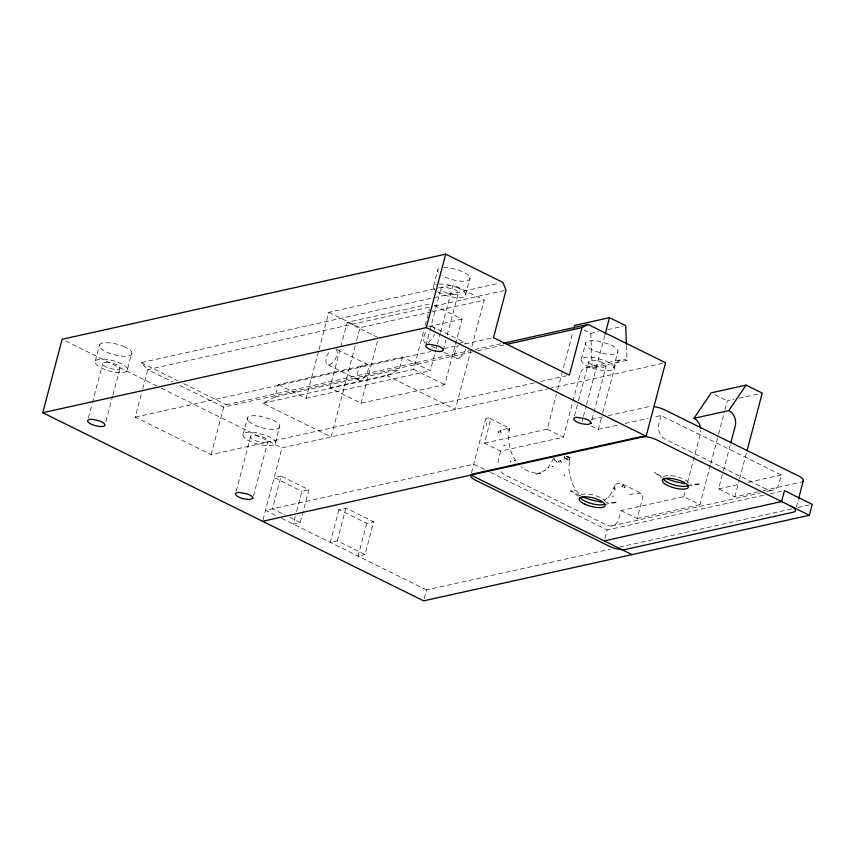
<?xml version="1.0" encoding="UTF-8"?>
<svg xmlns="http://www.w3.org/2000/svg" width="855" height="855" viewBox="0 0 855 855"><rect width="100%" height="100%" fill="white"/><g stroke="black" fill="none" stroke-linecap="round" stroke-linejoin="round"><path stroke-width="0.64" stroke-dasharray="4.28 3.21" d="M509.259 428.75L509.046 430.845L509.527 428.184L488.932 418.01M614.724 488.376L614.98 489.979L614.734 486.185L615.525 484.261L620.303 483.075L641.667 493.453M626.469 345.644L627.025 360.286L592.152 368.024A11.949 9.576 77.5 0 0 580.011 374.383L563.413 437.194L500.656 451.119L484.454 443.125L489.862 422.637A5.974 3.003 -63.7 0 0 487.82 417.945A11.949 3.869 14.8 0 0 485.576 419.335L486.837 425.843M508.084 429.68L509.206 428.804M509.591 428.27C506.876 439.684 509.687 452.979 516.954 462.138M566.416 456.292L569.761 457.991L568.799 469.427L571.781 482.615L575.821 490.193L580.62 495.74M95.279 361.077L99.608 344.693M88.354 418.02L92.041 404.073M92.372 402.801L102.76 363.482M105.945 421.536L112.646 396.164M112.978 394.892L120.021 368.259M127.502 368.729A16.833 5.451 14.8 0 0 106.512 359.367A16.833 5.451 14.8 0 0 96.626 364.807A16.833 5.451 14.8 0 0 120.309 372.684A16.801 5.44 14.8 0 0 127.042 371.188L131.852 352.324A16.833 5.451 14.8 0 0 123.152 346.2M534.225 382.944L211.142 454.636L135.229 417.144L142.357 390.169M142.7 388.886L147.787 369.617L141.118 362.648L432.598 297.968M211.142 454.636L223.689 407.108L226.276 404.714L469.619 350.721M243.162 434.116L247.49 417.732M236.237 491.059L250.643 436.52M355.242 345.687L331.131 436.937L262.966 403.261L275.107 396.912L278.367 384.568L402.555 357.005L430.332 370.728L435.751 350.197M253.486 495.847L267.893 441.298A8.967 2.907 14.8 0 0 262.538 436.894L253.924 435.291A8.967 2.907 14.8 0 0 250.889 437.739A8.967 2.907 14.8 0 0 258.21 441.629L264.623 442.516L267.893 441.298M275.609 443.104L275.406 441.746A16.886 5.472 14.8 0 0 266.685 435.623L255.581 432.555A16.886 5.472 14.8 0 0 242.895 435.345L243.557 436.809A16.886 5.472 14.8 0 0 261.074 444.931L264.783 445.508A16.886 5.472 14.8 0 0 275.609 443.104L279.735 425.363A16.886 5.472 14.8 0 0 271.014 419.228L259.909 416.171M262.945 520.022L282.011 447.838L547.457 388.94M295.253 516.538L293.265 524.104L300.233 522.555L308.89 489.776L281.124 476.064L272.467 508.832L285.196 515.127M278.367 384.568L306.133 398.28L318.68 350.807M319.022 349.524L328.854 312.31L437.525 288.188M296.589 511.493L301.922 491.326L308.89 489.776M434.393 305.449L462.085 319.129L444.76 384.675L361.077 403.239L329.934 387.86L340.461 348.017M340.803 346.735L347.248 322.314L430.931 303.739M356.599 340.536L359.998 327.689L431.155 311.904M361.077 403.239L377.718 340.269M338.943 509.612L330.287 542.391L337.265 540.841L365.032 554.553L373.688 521.785L345.922 508.062L338.943 509.612L366.72 523.335L373.688 521.785M337.265 540.841L345.922 508.062M262.966 403.261L387.155 375.708L399.296 369.36L402.555 357.005M366.72 523.335L358.063 556.103L365.032 554.553M433.496 286.03L437.824 269.646M329.934 387.86L413.617 369.296L423.802 330.735M425.159 325.595L429.573 308.879M425.897 345.516L429.584 331.558M429.915 330.297L440.977 288.434M436.093 348.915L437.108 345.057M437.45 343.774L440.165 333.514M440.496 332.232L453.043 284.747L484.187 300.137L455.33 409.385L387.155 375.708M443.147 350.293L445.829 340.151M447.176 335.075L458.237 293.212M437.664 291.865A16.833 5.451 14.8 0 0 458.515 297.636A16.801 5.44 14.8 0 0 465.259 296.14L470.068 277.276M424.294 598.425L426.538 589.929L610.278 549.156M471.458 472.794L485.512 419.57M500.656 451.119L498.486 459.317A11.949 9.576 77.5 0 0 498.283 465.387M484.454 443.125L547.211 429.199L556.359 394.604M557.706 389.474L572.946 331.815M581.379 359.068L585.707 342.684M574.442 416.022L578.13 402.064M578.472 400.792L588.86 361.473M583.099 417.614L582.084 421.462L584.681 420.884M583.441 416.332L586.145 406.082M586.487 404.8L604.763 335.609M592.034 419.527L606.11 366.25A8.967 2.907 14.8 0 0 600.755 361.857L594.086 360.308A8.967 2.907 14.8 0 0 588.871 362.253A8.967 2.907 14.8 0 0 596.427 366.581L602.828 367.468L606.11 366.25M613.826 368.056L613.623 366.699A16.865 5.461 14.8 0 0 604.891 360.586L593.798 357.508A16.865 5.461 14.8 0 0 581.133 360.318L581.774 361.761A16.865 5.461 14.8 0 0 599.28 369.884A16.865 5.461 14.8 0 0 613.815 368.056L617.951 350.315A16.886 5.472 14.8 0 0 609.252 344.202L598.126 341.124A16.886 5.472 14.8 0 0 585.461 343.934L586.103 345.377A16.865 5.461 14.8 0 0 603.619 353.5A16.865 5.461 14.8 0 0 618.144 351.662M591.339 426.036L598.286 429.456L602.348 414.077M602.689 412.794L614.884 366.645A11.949 9.576 77.5 0 1 627.025 360.286M604.891 538.479L607.136 529.982L764.915 494.97M710.452 464.917L699.956 504.642L683.754 496.637L620.997 510.563L618.828 518.761A11.949 9.576 77.5 0 1 606.687 525.109L504.856 474.814A11.949 9.576 77.5 0 1 500.613 471.062M661.043 415.53L658.884 423.727A11.949 9.576 77.5 0 0 665.254 439.224L767.074 489.52A11.949 9.576 77.5 0 0 779.215 483.171L781.385 474.974L661.043 415.53L653.359 417.24M620.997 510.563L637.189 518.568L642.607 498.08A5.974 3.003 -63.7 0 0 640.566 493.388A11.949 3.869 14.8 0 1 636.387 493.591L627.41 494.639M683.754 496.637L685.454 490.225M687.484 482.53L700.352 433.816A11.949 9.576 77.5 0 0 700.79 430.215M710.794 463.634L718.232 435.452M718.574 434.169L724.666 411.105M725.008 409.823L727.381 400.856L733.836 399.413M758.203 491.711L734.819 496.905L718.628 488.9L723.031 472.238M723.362 470.955L730.48 444.034M734.819 496.905L739.222 480.243M739.564 478.96L746.672 452.06M796.368 507.101L798.356 499.587M614.67 487.04L614.093 488.825L614.67 487.222M614.927 485.298L610.278 495.034L603.833 500.891M564.77 457.682L567.474 459.947L564.076 456.549L564.941 458.002M566.523 456.367C574.442 457.895 566.491 458.494 568.725 459.947L568.158 459.477M554.745 459.905L557.15 462.245L554.767 460.097L554.553 458.654L554.81 460.257M553.869 458.259L547.948 467.792L545.201 470.239L545.661 469.876L539.441 473.232L540.745 473.039L536.641 473.381L537.25 473.339L530.741 472.334L524.35 469.224L521.176 466.755M132.055 353.671L131.371 354.804A16.801 5.44 14.8 0 1 124.638 356.3A16.833 5.451 14.8 0 1 103.786 350.529A16.833 5.451 14.8 0 1 102.675 343.047A16.833 5.451 14.8 0 1 123.131 346.222M470.271 278.634L469.587 279.756A16.801 5.44 14.8 0 1 462.854 281.252A16.833 5.451 14.8 0 1 441.992 275.47M508.704 429.221L507.988 429.755M623.37 485.106L621.948 486.602L623.498 485.255L621.296 483.385M428.515 342.588L432.694 338.067A8.956 4.499 -63.7 0 0 434.479 333.813M459.659 357.967L463.838 353.446A8.956 4.499 -63.7 0 0 465.622 349.193M497.888 431.999L499.031 432.341C495.547 431.711 508.18 427.778 509.527 428.184M558.058 461.721L559.202 462.063C555.718 461.422 568.351 457.5 569.697 457.906M540.018 473.007L536.053 474.087L540.125 473.093M438.818 287.911L453.043 284.747M433.902 297.679L498.957 283.251M429.189 307.18L147.787 369.617L172.699 381.929M434.393 306.026L504.749 290.422M432.448 311.615L484.187 300.137M428.612 326.557L462.085 319.129M135.229 417.144L430.963 351.523M443.991 348.637L458.323 345.452M464.831 344.009L492.191 337.939M474.824 349.567L500.848 343.785M472.526 351.897L223.689 407.108L178.62 384.857M477.731 350.742L503.787 344.96M275.107 396.912L399.296 369.36M583.89 329.987L590.837 333.407L598.586 331.687M607.627 329.688L623.124 326.247M306.133 398.28L430.332 370.728M586.167 367.426L621.029 359.688M540.745 381.501L566.79 375.719M548.76 388.651L662.956 363.311M281.124 476.064L274.145 477.614L301.922 491.326M591.179 419.442L602.871 416.845M608.065 415.69L648.336 406.756A11.949 3.869 14.8 0 1 651.275 406.51M598.286 429.456L618.774 424.914M625.176 423.492L648.24 418.373M738.998 398.27L760.95 393.396M718.628 488.9L740.398 484.069M748.082 482.359L781.385 474.974M637.189 518.568L699.956 504.642M763.397 490.556L801.071 482.199M611.699 525.932L760.352 492.95M766.871 491.497L772.086 490.343M770.131 493.816L784.484 490.631M619.394 547.136L792.703 508.682M797.918 507.528L809.642 504.92M625.037 487.574L623.904 487.2L625.112 487.724L623.498 485.255M687.805 485.918L700.705 483.866L690.327 484.315M604.581 504.375L617.481 502.334L606.024 502.719M453 294.377L448.544 293.543M580.214 495.932L571.482 490.984L578.14 496.285M714.652 394.561L727.381 400.856M431.412 326.781A8.956 4.499 -63.7 0 1 432.694 326.76L463.838 342.139L465.622 343.742M431.572 346.04L438.497 349.449M444.258 352.303L456.955 358.566M328.854 312.31L359.998 327.689M347.248 322.314L378.402 337.693M547.211 429.199L563.413 437.194M413.617 369.296L444.76 384.675M337.276 349.577L367.158 364.358L368.281 366.934A8.956 4.499 -63.7 0 1 366.111 375.131L361.932 379.652A8.956 4.499 -63.7 0 1 357.443 373.197A8.956 4.499 -63.7 0 1 366.111 363.824M328.074 364.871L359.228 380.251M484.561 469.438L473.852 464.147L265.488 510.382L277.063 516.099M490.514 472.377L607.136 529.982M141.118 362.648L177.787 380.753M183.697 383.681L226.276 404.714M65.75 341.017L156.55 385.872M161.339 388.234L282.011 447.838M289.824 517.414L300.233 522.555M281.69 518.387L426.538 589.929M566.459 456.346L569.761 457.991M432.694 326.76L434.479 328.352L434.864 329.87M661.364 476.534L654.706 472.516L661.364 477.817M336.015 348.979L337.137 351.555A8.956 4.499 -63.7 0 1 334.968 359.741L330.789 364.273A8.956 4.499 -63.7 0 1 325.873 360.863A8.956 4.499 -63.7 0 1 330.789 350.144M247.886 420.414L247.245 418.971A16.886 5.472 14.8 0 1 259.888 416.15M560.549 460.482L561.243 462.331L560.73 460.396M500.378 430.77L501.073 432.609L500.56 430.674M465.943 295.018L465.74 293.66A16.833 5.451 14.8 0 0 457.03 287.547M127.523 368.708L127.726 370.065M590.837 333.407L592.152 368.024M663.63 476.737A13.434 4.35 14.8 0 1 677.684 476.898A13.434 4.35 14.8 0 1 689.119 483.802M579.936 495.857A13.434 4.35 14.8 0 1 580.406 495.205M581.261 494.682A13.434 4.35 14.8 0 1 594.471 495.366A13.434 4.35 14.8 0 1 605.586 501.415M459.659 357.967A8.956 4.499 -63.7 0 1 454.785 355.456A8.956 4.499 -63.7 0 1 458.237 345.377M459.659 343.838A8.956 4.499 -63.7 0 1 463.838 342.139M425.811 343.176A8.956 4.499 -63.7 0 1 423.642 338.206A8.956 4.499 -63.7 0 1 427.083 329.998M438.262 272.35A16.833 5.451 14.8 0 1 440.891 268.01M443.51 267.679A16.833 5.451 14.8 0 1 459.627 270.511A16.833 5.451 14.8 0 1 470.047 277.298M435.419 290.283A16.833 5.451 14.8 0 1 436.552 284.394M439.171 284.063A16.833 5.451 14.8 0 1 457.008 287.569M453 294.377A8.967 2.907 14.8 0 0 458.301 292.838A8.967 2.907 14.8 0 0 452.861 288.808L444.258 287.205A8.967 2.907 14.8 0 0 441.212 289.653A8.967 2.907 14.8 0 0 448.533 293.543M279.938 426.709A16.886 5.472 14.8 0 1 269.111 429.114L265.413 428.537A16.886 5.472 14.8 0 1 247.865 420.404M569.377 458.526L569.216 460.556L569.43 458.462M548.942 467.247L548.386 467.45L548.942 467.247M552.426 466.467L553.089 466.403L552.426 466.467M609.113 496.969L608.557 497.172L609.113 496.969M612.597 496.189L613.259 496.124L612.597 496.189M514.945 460.3L514.389 460.375L514.945 460.3M575.116 490.022L574.56 490.097L575.116 490.022M510.905 461.155L510.243 461.337L510.905 461.155M571.076 490.866L570.413 491.059L571.076 490.866M504.536 445.305L503.862 445.455L504.536 445.305M564.706 475.027L564.022 475.177L564.706 475.027M107.997 362.317L106.041 362.253A8.967 2.907 14.8 0 0 102.995 364.7A8.967 2.907 14.8 0 0 110.316 368.591L114.784 369.413A8.967 2.907 14.8 0 0 120.085 367.885A8.967 2.907 14.8 0 0 114.645 363.856L107.997 362.317"/><path stroke-width="1.28" d="M604.25 540.905L781.588 501.554L784.484 490.631L812.25 504.343L809.364 515.266L423.653 600.851L42.75 412.719L62.159 339.253L445.701 254.149L502.868 282.374L506.053 290.134L493.495 337.65L569.398 375.142L581.956 327.625L588.026 324.44L665.553 362.734L646.134 436.2L262.603 521.304M42.75 412.719L426.292 327.615L445.701 254.149M573.962 327.967L574.635 325.413L609.508 317.675L625.7 325.67L626.416 344.309M605.105 334.326L609.508 317.675M730.822 442.751L735.225 426.079A11.949 9.576 77.5 0 0 728.845 410.582L746.041 385.113L762.243 393.118L747.014 450.777M798.688 498.337L803.315 480.82M700.651 428.355A11.949 9.576 77.5 0 0 693.982 418.319L711.178 392.851L746.041 385.113M252.813 498.38L249.542 499.598L243.13 498.711A8.967 2.907 14.8 0 1 235.809 494.821A8.967 2.907 14.8 0 1 238.834 492.373L247.437 493.976A8.967 2.907 14.8 0 1 252.834 498.38M503.445 343.208L588.026 324.44M506.395 344.383L581.956 327.625M693.982 418.319L728.845 410.582M429.167 344.287L437.771 345.89A8.967 2.907 14.8 0 1 443.211 349.919A8.967 2.907 14.8 0 1 437.92 351.458L433.464 350.625A8.967 2.907 14.8 0 1 426.121 346.735A8.967 2.907 14.8 0 1 429.146 344.287M684.588 483.684L674.841 481.568L665.511 478.405M601.364 502.152L591.628 500.036L582.298 496.862M809.364 515.266L656.619 439.833A11.949 3.869 14.8 0 0 640.395 436.809L473.029 473.937A11.949 3.869 14.8 0 0 475.316 480.061L609.54 546.356A11.949 3.869 14.8 0 0 625.774 549.38L793.13 512.241A11.949 3.869 14.8 0 0 790.854 506.128M426.292 327.615L646.134 436.2M470.966 475.07L632.016 554.617M802.14 481.867A11.949 3.869 14.8 0 0 798.784 476.085L664.559 409.78A11.949 3.869 14.8 0 0 654.983 406.83M688.564 485.213A13.434 4.35 14.8 0 1 674.51 485.052A13.434 4.35 14.8 0 1 663.074 478.159M604.496 504.204A13.434 4.35 14.8 0 1 591.297 503.52A13.434 4.35 14.8 0 1 580.171 497.471M591.029 423.332L587.748 424.561L581.347 423.663A8.967 2.907 14.8 0 1 574.026 419.773A8.967 2.907 14.8 0 1 577.05 417.326L585.654 418.939A8.967 2.907 14.8 0 1 591.051 423.332M92.906 419.399L90.961 419.335A8.967 2.907 14.8 0 0 87.915 421.782A8.967 2.907 14.8 0 0 95.236 425.672L99.704 426.495A8.967 2.907 14.8 0 0 105.005 424.967A8.967 2.907 14.8 0 0 99.565 420.938L92.906 419.399M584.318 503.916A13.434 4.35 14.8 0 0 605.094 505.754A13.434 4.35 14.8 0 0 587.064 496.851A13.434 4.35 14.8 0 0 584.318 503.916M667.531 485.448A13.434 4.35 14.8 0 0 688.318 487.297A13.434 4.35 14.8 0 0 670.277 478.383A13.434 4.35 14.8 0 0 667.531 485.448"/></g></svg>
